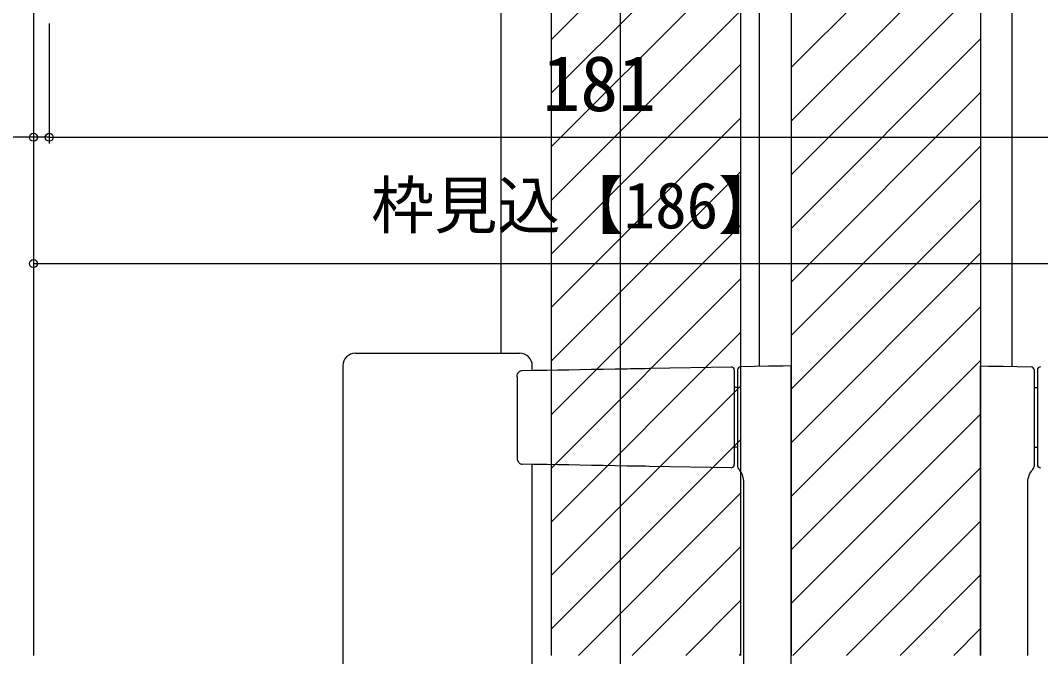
# Model space of a CAD drawing. Units: millimetres, scale not verified. Extents: x -525 to 525, y -784 to 780.
# Drawn here: x -442.1 to -280.5, y 250.5 to 351.2 of the extents above; entities that cross this region are included whole.
import ezdxf
from ezdxf.enums import TextEntityAlignment as Align

# ---------------------------------------------------------------- set-up
doc = ezdxf.new("R2010")
doc.units = ezdxf.units.MM
doc.header["$LTSCALE"] = 4
for name, color, linetype in [('0-4_YKK_12', 2, 'Continuous'), ('0-5_YKK_13', 4, 'Continuous'), ('0-7_YKK_D', 6, 'Continuous')]:
    doc.layers.add(name, color=color, linetype=linetype)
doc.styles.add('ＭＳ ゴシック', font='')
doc.styles.get('ＭＳ ゴシック').set_extended_font_data('MS Gothic')

msp = doc.modelspace()

# ---------------------------------------------------------------- linework, layer by layer
at = {"layer": '0-4_YKK_12'}
for p, q in [((-347, 74.5), (-347, 546.544)), ((-440, 491.5), (-440, 250.669)), ((-325, 296.416), (-325, 438.7)), ((-358, 433), (-358, 250.669)), ((-328, 433), (-328, 250.669)), ((-320, 433), (-320, 250.669)), ((-290, 433), (-290, 250.669)), ((-366, 424.5), (-366, 298.503)), ((-285, 296.416), (-285, 424.5)), ((-358, 348.147), (-328, 378.147)), ((-320, 343.721), (-290, 373.721)), ((-358, 339.662), (-328, 369.662)), ((-320, 335.235), (-290, 365.235)), ((-358, 331.177), (-328, 361.177)), ((-320, 326.75), (-290, 356.75)), ((-358, 322.691), (-328, 352.691)), ((-320, 318.265), (-290, 348.265)), ((-358, 314.206), (-328, 344.206)), ((-320, 309.78), (-290, 339.78)), ((-358, 305.721), (-328, 335.721)), ((-320, 301.294), (-290, 331.294)), ((-358, 297.235), (-328, 327.235)), ((-320, 326.503), (-320, 250.669)), ((-290, 326.503), (-290, 250.669)), ((-320, 292.809), (-290, 322.809)), ((-358, 288.75), (-328, 318.75)), ((-320, 284.324), (-290, 314.324)), ((-358, 280.265), (-328, 310.265)), ((-320, 275.839), (-290, 305.839)), ((-358, 271.78), (-328, 301.78)), ((-320, 267.353), (-290, 297.353)), ((-358, 263.294), (-328, 293.294)), ((-320, 258.868), (-290, 288.868)), ((-358, 254.809), (-328, 284.809)), ((-319.714, 250.669), (-290, 280.383)), ((-353.655, 250.669), (-328, 276.324)), ((-311.228, 250.669), (-290, 271.897)), ((-345.17, 250.669), (-328, 267.839)), ((-302.743, 250.669), (-290, 263.412)), ((-336.684, 250.669), (-328, 259.353)), ((-294.258, 250.669), (-290, 254.927)), ((-328.199, 250.669), (-328, 250.868))]:
    msp.add_line(p, q, dxfattribs=at)
at = {"layer": '0-5_YKK_13'}
for p, q in [((-389, 298.503), (-386.028, 298.503)), ((-386.028, 298.503), (-384.485, 298.503)), ((-384.485, 298.503), (-367.515, 298.503)), ((-367.515, 298.503), (-365.972, 298.503)), ((-365.972, 298.503), (-363, 298.503)), ((-391, 296.503), (-391, 200.503)), ((-362.574, 295.766), (-360.806, 295.798)), ((-361, 295.795), (-361, 296.503)), ((-342.427, 296.119), (-329.509, 296.344)), ((-329, 295.844), (-329, 280.862)), ((-320, 296.503), (-321.272, 296.481)), ((-320, 295.504), (-320, 296.503)), ((-290, 296.503), (-288.728, 296.481)), ((-290, 295.504), (-290, 296.503)), ((-281, 295.844), (-281, 280.862)), ((-363.406, 294.76), (-363.406, 281.947)), ((-328.5, 295.368), (-328.5, 281.279)), ((-320, 201.503), (-320, 295.504)), ((-290, 250.669), (-290, 295.504)), ((-281.5, 295.368), (-281.5, 281.279)), ((-328.5, 293.053), (-329, 293.053)), ((-281.5, 293.053), (-281, 293.053)), ((-328.5, 283.653), (-329, 283.653)), ((-281.5, 283.653), (-281, 283.653)), ((-360.806, 280.908), (-362.574, 280.94)), ((-361, 216.095), (-361, 280.912)), ((-329.509, 280.362), (-342.427, 280.588)), ((-327.5, 218.904), (-327.5, 278.103)), ((-282.5, 250.669), (-282.5, 278.103))]:
    msp.add_line(p, q, dxfattribs=at)
for points in [[(-363.406, 294.76), (-363.4, 294.916), (-363.368, 295.068), (-363.32, 295.21), (-363.254, 295.341), (-363.172, 295.459), (-363.076, 295.561), (-362.966, 295.645), (-362.844, 295.709), (-362.712, 295.752), (-362.574, 295.766)], [(-360.806, 295.798), (-360.613, 295.801), (-360.435, 295.805), (-360.279, 295.807)], [(-360.279, 295.807), (-358.633, 295.836), (-356.944, 295.865), (-355.213, 295.896), (-353.441, 295.927), (-351.629, 295.958), (-349.78, 295.99), (-347.894, 296.023), (-345.973, 296.057)], [(-345.973, 296.057), (-345.429, 296.066), (-344.859, 296.076), (-344.27, 296.087), (-343.665, 296.097), (-343.049, 296.108), (-342.427, 296.119)], [(-328.5, 295.863), (-328.5, 295.853), (-328.5, 295.822), (-328.5, 295.769), (-328.5, 295.695), (-328.5, 295.601), (-328.5, 295.489), (-328.5, 295.368)], [(-321.272, 296.481), (-323.573, 296.441), (-325.82, 296.402), (-328, 296.364), (-328.009, 296.363)], [(-288.728, 296.481), (-286.427, 296.441), (-284.18, 296.402), (-281.991, 296.363)], [(-281.5, 295.863), (-281.5, 295.853), (-281.5, 295.822), (-281.5, 295.769), (-281.5, 295.695), (-281.5, 295.601), (-281.5, 295.489), (-281.5, 295.368)], [(-363.406, 281.947), (-363.4, 281.791), (-363.368, 281.639), (-363.32, 281.496), (-363.254, 281.365), (-363.172, 281.248), (-363.076, 281.146), (-362.966, 281.061), (-362.844, 280.997), (-362.712, 280.954), (-362.574, 280.94)], [(-328.5, 281.279), (-328.5, 281.126), (-328.5, 280.994), (-328.5, 280.894), (-328.5, 280.782), (-328.5, 280.564)], [(-281.5, 281.279), (-281.5, 281.126), (-281.5, 280.994), (-281.5, 280.894), (-281.5, 280.782), (-281.5, 280.564)], [(-360.279, 280.899), (-360.435, 280.902), (-360.613, 280.905), (-360.806, 280.908)], [(-345.973, 280.649), (-347.894, 280.683), (-349.78, 280.716), (-351.629, 280.748), (-353.441, 280.78), (-355.213, 280.811), (-356.944, 280.841), (-358.633, 280.87), (-360.279, 280.899)], [(-342.427, 280.588), (-343.049, 280.598), (-343.665, 280.609), (-344.27, 280.62), (-344.859, 280.63), (-345.429, 280.64), (-345.973, 280.649)], [(-327.5, 278.104), (-327.503, 278.337), (-327.532, 278.569), (-327.64, 279.02), (-327.717, 279.235), (-327.809, 279.44), (-327.908, 279.624), (-328, 279.772), (-328.124, 279.945), (-328.194, 280.032), (-328.242, 280.087), (-328.279, 280.128), (-328.308, 280.158), (-328.33, 280.179)], [(-282.5, 278.104), (-282.493, 278.39), (-282.448, 278.673), (-282.38, 278.95), (-282.29, 279.217), (-282.178, 279.467), (-282.057, 279.684), (-281.954, 279.84), (-281.882, 279.938), (-281.832, 280), (-281.795, 280.045), (-281.74, 280.107), (-281.699, 280.151), (-281.67, 280.179)]]:
    msp.add_lwpolyline(points, dxfattribs=at)
for centre, radius, start, end in [((-389, 296.503), 2, 90, 180), ((-363, 296.503), 2, 0, 90), ((-329.5, 295.844), 0.5, 360, 91), ((-328, 295.863), 0.5, 91, 180), ((-282, 295.863), 0.5, 0, 89), ((-280.5, 295.844), 0.5, 89, 180), ((-329.5, 280.862), 0.5, 269, 360), ((-327.951, 280.576), 0.549, 181.22314, 226.35948), ((-282.049, 280.576), 0.549, 313.64052, 358.77686), ((-280.5, 280.862), 0.5, 180, 271)]:
    msp.add_arc(centre, radius, start, end, dxfattribs=at)
at = {"layer": '0-7_YKK_D'}
for p, q in [((-440, 350.7), (-440, 331.7)), ((-437.5, 350.7), (-437.5, 331.7)), ((-437.5, 350.7), (-437.5, 331.7)), ((-440, 332.7), (-468.327, 332.7)), ((-437.5, 332.7), (-440, 332.7)), ((-437.5, 332.7), (-434.95, 332.7)), ((-437.5, 332.7), (-256.5, 332.7)), ((-440, 330.7), (-440, 311.7)), ((-440, 312.7), (-254, 312.7))]:
    msp.add_line(p, q, dxfattribs=at)
for centre in [(-440, 332.7), (-437.5, 332.7), (-437.5, 332.7), (-440, 312.7)]:
    msp.add_circle(centre, 0.637, dxfattribs=at)

# ---------------------------------------------------------------- texts
at = {"layer": '0-7_YKK_D', "style": 'ＭＳ ゴシック'}
for s, height, p in [('181', 8.798, (-359.375, 334.2)), ('枠見込【186】', 7.331, (-386.517, 316.064))]:
    msp.add_text(s, height=height, dxfattribs=at).set_placement(p, align=Align.BOTTOM_LEFT)

doc.saveas('drawing.dxf')
